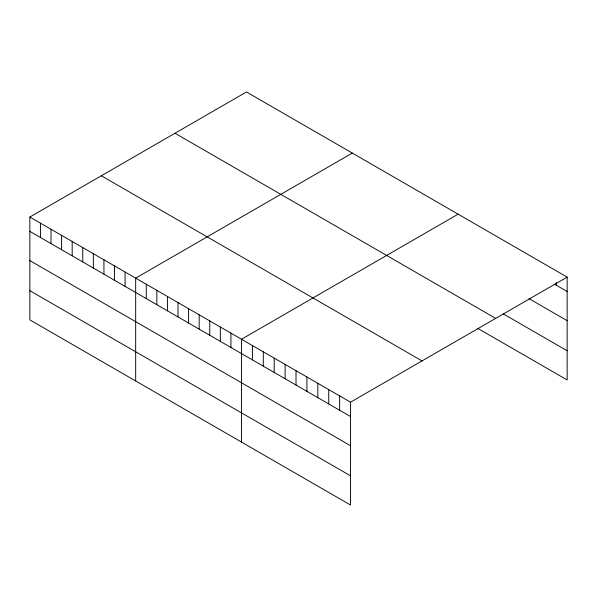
<?xml version="1.0" encoding="UTF-8"?>
<svg xmlns="http://www.w3.org/2000/svg" width="597" height="597" viewBox="0 0 597 597"><rect width="100%" height="100%" fill="white"/><g stroke="black" fill="none" stroke-linecap="round" stroke-linejoin="round"><path stroke-width="0.9" d="M29.85 217.039L350.529 402.184L350.529 505.025L29.85 319.88L29.85 217.039L246.471 91.975L567.15 277.12L567.15 379.961L477.585 328.253M352.297 153.071L135.676 278.135L135.676 380.976M458.115 214.174L241.501 339.23L241.501 442.078M350.529 402.184L567.15 277.12M554.688 284.269L567.15 291.463M528.987 298.634L567.15 320.664M503.286 313.888L567.15 350.752M174.988 133.243L495.667 318.388M101.333 175.772L422.012 360.909M29.85 231.382L350.529 416.527M29.85 260.583L350.529 445.728M29.85 290.679L350.529 475.816M556.247 282.478L556.247 285.165M339.626 395.886L339.626 410.229M328.723 389.595L328.723 403.938M317.82 383.296L317.82 397.639M306.918 377.005L306.918 391.341M296.015 370.707L296.015 385.05M285.112 364.416L285.112 378.752M274.21 358.118L274.21 372.461M263.307 351.827L263.307 366.162M252.404 345.529L252.404 359.872M230.92 333.126L230.92 347.469M220.338 327.014L220.338 341.357M209.748 320.902L209.748 335.245M199.167 314.798L199.167 329.134M188.585 308.686L188.585 323.029M178.003 302.575L178.003 316.917M167.421 296.463L167.421 310.806M156.839 290.358L156.839 304.694M146.258 284.247L146.258 298.59M125.094 272.031L125.094 286.366M114.512 265.919L114.512 280.262M103.93 259.807L103.93 274.15M93.348 253.695L93.348 268.038M82.759 247.591L82.759 261.926M72.177 241.479L72.177 255.822M61.595 235.367L61.595 249.71M51.014 229.255L51.014 243.598M40.432 223.151L40.432 237.487"/></g></svg>
